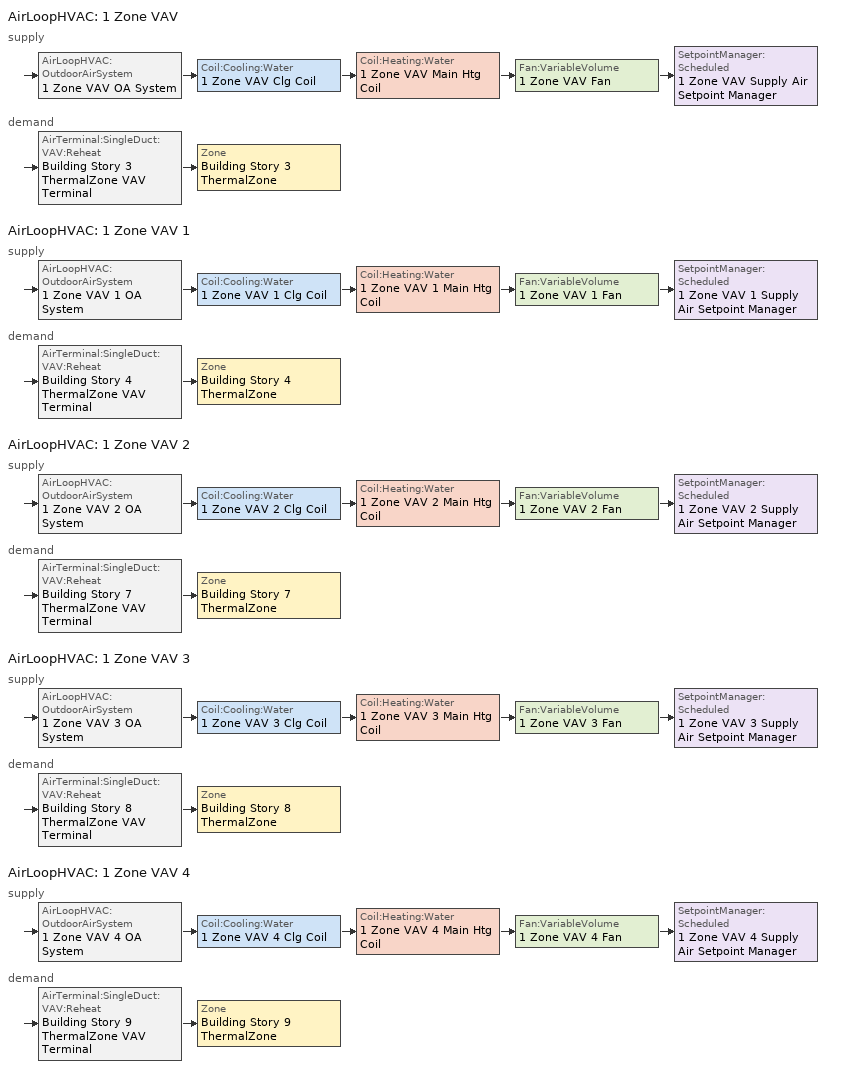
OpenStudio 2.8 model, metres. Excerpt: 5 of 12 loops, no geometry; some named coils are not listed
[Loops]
AirLoopHVAC '1 Zone VAV'
 supply: AirLoopHVAC:OutdoorAirSystem '1 Zone VAV OA System' > Coil:Cooling:Water '1 Zone VAV Clg Coil' > Coil:Heating:Water '1 Zone VAV Main Htg Coil' > Fan:VariableVolume '1 Zone VAV Fan' > SetpointManager:Scheduled '1 Zone VAV Supply Air Setpoint Manager'
 demand: AirTerminal:SingleDuct:VAV:Reheat 'Building Story 3 ThermalZone VAV Terminal' > Zone 'Building Story 3 ThermalZone'
AirLoopHVAC '1 Zone VAV 1'
 supply: AirLoopHVAC:OutdoorAirSystem '1 Zone VAV 1 OA System' > Coil:Cooling:Water '1 Zone VAV 1 Clg Coil' > Coil:Heating:Water '1 Zone VAV 1 Main Htg Coil' > Fan:VariableVolume '1 Zone VAV 1 Fan' > SetpointManager:Scheduled '1 Zone VAV 1 Supply Air Setpoint Manager'
 demand: AirTerminal:SingleDuct:VAV:Reheat 'Building Story 4 ThermalZone VAV Terminal' > Zone 'Building Story 4 ThermalZone'
AirLoopHVAC '1 Zone VAV 2'
 supply: AirLoopHVAC:OutdoorAirSystem '1 Zone VAV 2 OA System' > Coil:Cooling:Water '1 Zone VAV 2 Clg Coil' > Coil:Heating:Water '1 Zone VAV 2 Main Htg Coil' > Fan:VariableVolume '1 Zone VAV 2 Fan' > SetpointManager:Scheduled '1 Zone VAV 2 Supply Air Setpoint Manager'
 demand: AirTerminal:SingleDuct:VAV:Reheat 'Building Story 7 ThermalZone VAV Terminal' > Zone 'Building Story 7 ThermalZone'
AirLoopHVAC '1 Zone VAV 3'
 supply: AirLoopHVAC:OutdoorAirSystem '1 Zone VAV 3 OA System' > Coil:Cooling:Water '1 Zone VAV 3 Clg Coil' > Coil:Heating:Water '1 Zone VAV 3 Main Htg Coil' > Fan:VariableVolume '1 Zone VAV 3 Fan' > SetpointManager:Scheduled '1 Zone VAV 3 Supply Air Setpoint Manager'
 demand: AirTerminal:SingleDuct:VAV:Reheat 'Building Story 8 ThermalZone VAV Terminal' > Zone 'Building Story 8 ThermalZone'
AirLoopHVAC '1 Zone VAV 4'
 supply: AirLoopHVAC:OutdoorAirSystem '1 Zone VAV 4 OA System' > Coil:Cooling:Water '1 Zone VAV 4 Clg Coil' > Coil:Heating:Water '1 Zone VAV 4 Main Htg Coil' > Fan:VariableVolume '1 Zone VAV 4 Fan' > SetpointManager:Scheduled '1 Zone VAV 4 Supply Air Setpoint Manager'
 demand: AirTerminal:SingleDuct:VAV:Reheat 'Building Story 9 ThermalZone VAV Terminal' > Zone 'Building Story 9 ThermalZone'
[SetpointManager:Scheduled] Control Variable=Temperature
Name | Schedule | Setpoint Node or NodeList
1 Zone VAV Supply Air Setpoint Manager | Supply Air Temp - 55.0F | 1 Zone VAV Supply Outlet Node
1 Zone VAV 1 Supply Air Setpoint Manager | Supply Air Temp - 55.0F 1 | 1 Zone VAV 1 Supply Outlet Node
1 Zone VAV 2 Supply Air Setpoint Manager | Supply Air Temp - 55.0F 2 | 1 Zone VAV 2 Supply Outlet Node
1 Zone VAV 3 Supply Air Setpoint Manager | Supply Air Temp - 55.0F 3 | 1 Zone VAV 3 Supply Outlet Node
1 Zone VAV 4 Supply Air Setpoint Manager | Supply Air Temp - 55.0F 4 | 1 Zone VAV 4 Supply Outlet Node
[Sizing:Zone] Zone Cooling Design Supply Air Temperature Input Method=SupplyAirTemperature; Zone Cooling Design Supply Air Temperature {C}=12.7778; Zone Cooling Design Supply Air Temperature Difference {deltaC}=11.11; Zone Heating Design Supply Air Temperature Input Method=SupplyAirTemperature; Zone Heating Design Supply Air Temperature {C}=40; Zone Heating Design Supply Air Temperature Difference {deltaC}=11.11; Zone Cooling Design Supply Air Humidity Ratio {kg-H2O/kg-air}=0.0085; Zone Heating Design Supply Air Humidity Ratio {kg-H2O/kg-air}=0.008; Cooling Design Air Flow Method=DesignDayWithLimit; Heating Design Air Flow Method=DesignDay; Account for Dedicated Outdoor Air System=No; Dedicated Outdoor Air System Control Strategy=NeutralSupplyAir; Dedicated Outdoor Air Low Setpoint Temperature for Design {C}=autosize; Dedicated Outdoor Air High Setpoint Temperature for Design {C}=autosize
Building Story 3 ThermalZone; Building Story 4 ThermalZone; Building Story 7 ThermalZone; Building Story 8 ThermalZone; Building Story 9 ThermalZone
[Zone equipment]
Building Story 3 ThermalZone: Building Story 3 ThermalZone VAV Terminal
Building Story 4 ThermalZone: Building Story 4 ThermalZone VAV Terminal
Building Story 7 ThermalZone: Building Story 7 ThermalZone VAV Terminal
Building Story 8 ThermalZone: Building Story 8 ThermalZone VAV Terminal
Building Story 9 ThermalZone: Building Story 9 ThermalZone VAV Terminal
[AirLoopHVAC] Design Supply Air Flow Rate {m3/s}=AutoSize
Name | Availability Schedule
1 Zone VAV | 1 Zone VAV Occ Sch
1 Zone VAV 1 | 1 Zone VAV 1 Occ Sch
1 Zone VAV 2 | 1 Zone VAV 2 Occ Sch
1 Zone VAV 3 | 1 Zone VAV 3 Occ Sch
1 Zone VAV 4 | 1 Zone VAV 4 Occ Sch
[Sizing:System] Type of Load to Size On=Sensible; Design Outdoor Air Flow Rate {m3/s}=Autosize; Central Heating Maximum System Air Flow Ratio=0.3; Preheat Design Temperature {C}=7.22222; Preheat Design Humidity Ratio {kg-H2O/kg-Air}=0.008; Precool Design Temperature {C}=12.7778; Precool Design Humidity Ratio {kg-H2O/kg-Air}=0.008; Central Cooling Design Supply Air Temperature {C}=12.7778; Central Heating Design Supply Air Temperature {C}=12.7778; Sizing Option=Coincident; 100% Outdoor Air in Cooling=No; 100% Outdoor Air in Heating=No; Central Cooling Design Supply Air Humidity Ratio {kg-H2O/kg-Air}=0.0085; Central Heating Design Supply Air Humidity Ratio {kg-H2O/kg-Air}=0.008; Cooling Design Air Flow Method=DesignDay; Cooling Design Air Flow Rate {m3/s}=0; Heating Design Air Flow Method=DesignDay; Heating Design Air Flow Rate {m3/s}=0; System Outdoor Air Method=ZoneSum; Zone Maximum Outdoor Air Fraction=1; Cooling Supply Air Flow Rate Per Floor Area {m3/s-m2}=0.00996765; Cooling Fraction of Autosized Cooling Supply Air Flow Rate=1; Cooling Supply Air Flow Rate Per Unit Cooling Capacity {m3/s-W}=3.94755e-05; Heating Supply Air Flow Rate Per Floor Area {m3/s-m2}=0.00996765; Heating Fraction of Autosized Heating Supply Air Flow Rate=1; Heating Fraction of Autosized Cooling Supply Air Flow Rate=1; Heating Supply Air Flow Rate Per Unit Heating Capacity {m3/s-W}=3.15882e-05; Cooling Design Capacity Method=CoolingDesignCapacity; Cooling Design Capacity {W}=autosize; Cooling Design Capacity Per Floor Area {W/m2}=234.7; Fraction of Autosized Cooling Design Capacity=1; Heating Design Capacity Method=HeatingDesignCapacity; Heating Design Capacity {W}=autosize; Heating Design Capacity Per Floor Area {W/m2}=157; Fraction of Autosized Heating Design Capacity=1; Central Cooling Capacity Control Method=OnOff
1 Zone VAV; 1 Zone VAV 1; 1 Zone VAV 2; 1 Zone VAV 3; 1 Zone VAV 4
[Fan:VariableVolume] Availability Schedule=Always On Discrete; Maximum Flow Rate {m3/s}=Autosize; Fan Power Minimum Flow Rate Input Method=Fraction; Fan Power Minimum Flow Fraction=0.1; Fan Power Minimum Air Flow Rate {m3/s}=0; Motor In Airstream Fraction=1; Fan Power Coefficient 1=0.027828; Fan Power Coefficient 2=0.026583; Fan Power Coefficient 3=-0.087069; Fan Power Coefficient 4=1.03092; Fan Power Coefficient 5=0
Name | Fan Total Efficiency | Pressure Rise {Pa} | Motor Efficiency
1 Zone VAV Fan; 1 Zone VAV 1 Fan | 0.5915 | 1574.24 | 0.91
1 Zone VAV 2 Fan | 0.6084 | 1389.92 | 0.936
1 Zone VAV 3 Fan | 0.6045 | 1389.92 | 0.93
1 Zone VAV 4 Fan | 0.61425 | 1389.92 | 0.945
[Controller:OutdoorAir] Minimum Outdoor Air Flow Rate {m3/s}=autosize; Maximum Outdoor Air Flow Rate {m3/s}=Autosize; Economizer Control Type=NoEconomizer; Economizer Control Action Type=ModulateFlow; Economizer Maximum Limit Dry-Bulb Temperature {C}=28; Economizer Maximum Limit Enthalpy {J/kg}=64000; Lockout Type=LockoutWithCompressor; Minimum Limit Type=FixedMinimum; High Humidity Control=No
Name | Minimum Outdoor Air Schedule | Controller Mechanical Ventilation | Heat Recovery Bypass Control Type
1 Zone VAV OA Controller | 1 Zone VAV Occ Sch | 1 Zone VAV Vent Controller | BypassWhenWithinEconomizerLimits
1 Zone VAV 1 OA Controller | 1 Zone VAV 1 Occ Sch | 1 Zone VAV 1 Vent Controller | BypassWhenWithinEconomizerLimits
1 Zone VAV 2 OA Controller | 1 Zone VAV 2 Occ Sch | 1 Zone VAV 2 Vent Controller | BypassWhenOAFlowGreaterThanMinimum
1 Zone VAV 3 OA Controller | 1 Zone VAV 3 Occ Sch | 1 Zone VAV 3 Vent Controller | BypassWhenWithinEconomizerLimits
1 Zone VAV 4 OA Controller | 1 Zone VAV 4 Occ Sch | 1 Zone VAV 4 Vent Controller | BypassWhenWithinEconomizerLimits
[Controller:MechanicalVentilation] Availability Schedule=Always On Discrete; System Outdoor Air Method=VentilationRateProcedure
1 Zone VAV Vent Controller; 1 Zone VAV 1 Vent Controller; 1 Zone VAV 2 Vent Controller; 1 Zone VAV 3 Vent Controller; 1 Zone VAV 4 Vent Controller
[AirLoopHVAC:OutdoorAirSystem]
Name | Controller
1 Zone VAV OA System | 1 Zone VAV OA Controller
1 Zone VAV 1 OA System | 1 Zone VAV 1 OA Controller
1 Zone VAV 2 OA System | 1 Zone VAV 2 OA Controller
1 Zone VAV 3 OA System | 1 Zone VAV 3 OA Controller
1 Zone VAV 4 OA System | 1 Zone VAV 4 OA Controller
[AirTerminal:SingleDuct:VAV:Reheat] Availability Schedule=Always On Discrete; Maximum Air Flow Rate {m3/s}=AutoSize; Zone Minimum Air Flow Input Method=Constant; Fixed Minimum Air Flow Rate {m3/s}=0; Maximum Hot Water or Steam Flow Rate {m3/s}=AutoSize; Minimum Hot Water or Steam Flow Rate {m3/s}=0; Convergence Tolerance=0.001; Damper Heating Action=Normal; Maximum Flow per Zone Floor Area During Reheat {m3/s-m2}=AutoSize; Maximum Flow Fraction During Reheat=0.5; Maximum Reheat Air Temperature {C}=40; Control For Outdoor Air=No
Name | Constant Minimum Air Flow Fraction | Reheat Coil
Building Story 3 ThermalZone VAV Terminal | 0.3 | Building Story 3 ThermalZone Reheat Coil
Building Story 4 ThermalZone VAV Terminal | 0.3 | Building Story 4 ThermalZone Reheat Coil
Building Story 7 ThermalZone VAV Terminal | 0.7 | Building Story 7 ThermalZone Reheat Coil
Building Story 8 ThermalZone VAV Terminal | 0.7 | Building Story 8 ThermalZone Reheat Coil
Building Story 9 ThermalZone VAV Terminal | 0.7 | Building Story 9 ThermalZone Reheat Coil
[Schedule:Ruleset]
Name | Default Day Schedule | Summer Design Day Schedule | Winter Design Day Schedule
Supply Air Temp - 55.0F | Supply Air Temp - 55.0F Default
Supply Air Temp - 55.0F 1 | Supply Air Temp - 55.0F Default 1
Supply Air Temp - 55.0F 2 | Supply Air Temp - 55.0F Default 2
Supply Air Temp - 55.0F 3 | Supply Air Temp - 55.0F Default 3
Supply Air Temp - 55.0F 4 | Supply Air Temp - 55.0F Default 4
1 Zone VAV Occ Sch | 1 Zone VAV Occ Sch Default | 1 Zone VAV Occ Sch Summer Design Day | 1 Zone VAV Occ Sch Winter Design Day
1 Zone VAV 1 Occ Sch | 1 Zone VAV 1 Occ Sch Default | 1 Zone VAV 1 Occ Sch Summer Design Day | 1 Zone VAV 1 Occ Sch Winter Design Day
1 Zone VAV 2 Occ Sch | 1 Zone VAV 2 Occ Sch Default | 1 Zone VAV 2 Occ Sch Summer Design Day | 1 Zone VAV 2 Occ Sch Winter Design Day
1 Zone VAV 3 Occ Sch | 1 Zone VAV 3 Occ Sch Default | 1 Zone VAV 3 Occ Sch Summer Design Day | 1 Zone VAV 3 Occ Sch Winter Design Day
1 Zone VAV 4 Occ Sch | 1 Zone VAV 4 Occ Sch Default | 1 Zone VAV 4 Occ Sch Summer Design Day | 1 Zone VAV 4 Occ Sch Winter Design Day
[Schedule:Day]
Supply Air Temp - 55.0F Default; Supply Air Temp - 55.0F Default 1; Supply Air Temp - 55.0F Default 2; Supply Air Temp - 55.0F Default 3; Supply Air Temp - 55.0F Default 4: 24, 0, 12.7778
1 Zone VAV Occ Sch Default; 1 Zone VAV Occ Sch Winter Design Day; 1 Zone VAV Occ Sch Summer Design Day; 1 Zone VAV 1 Occ Sch Default; 1 Zone VAV 1 Occ Sch Winter Design Day; 1 Zone VAV 1 Occ Sch Summer Design Day; 1 Zone VAV 2 Occ Sch Winter Design Day; 1 Zone VAV 2 Occ Sch Summer Design Day; 1 Zone VAV 3 Occ Sch Default; 1 Zone VAV 3 Occ Sch Winter Design Day; 1 Zone VAV 3 Occ Sch Summer Design Day; 1 Zone VAV 4 Occ Sch Winter Design Day; 1 Zone VAV 4 Occ Sch Summer Design Day; 1 Zone VAV 4 Occ Sch Sunday: 24, 0, 1
1 Zone VAV 2 Occ Sch Default: 7, 0, 1, 8, 0, 0, 12, 0, 1, 13, 0, 0, 24, 0, 1
1 Zone VAV 2 Occ Sch Saturday; 1 Zone VAV 4 Occ Sch Default: 12, 0, 1, 13, 0, 0, 24, 0, 1
1 Zone VAV 2 Occ Sch Sunday: 12, 0, 1, 13, 0, 0, 18, 0, 1, 19, 0, 0, 24, 0, 1
[Schedule:Rule] Date Specification Type=DateRange; Start Month=1; Start Day=1; End Month=12; End Day=31
Name | Schedule Ruleset | Rule Order | Day Schedule | Apply Saturday | Apply Sunday
1 Zone VAV 2 Occ Sch Saturday Rule | 1 Zone VAV 2 Occ Sch | 1 | 1 Zone VAV 2 Occ Sch Saturday | Yes
1 Zone VAV 2 Occ Sch Sunday Rule | 1 Zone VAV 2 Occ Sch | 0 | 1 Zone VAV 2 Occ Sch Sunday |  | Yes
1 Zone VAV 4 Occ Sch Sunday Rule | 1 Zone VAV 4 Occ Sch | 0 | 1 Zone VAV 4 Occ Sch Sunday | Yes | Yes
[Schedule:Constant]
Always On Discrete: Value=1
